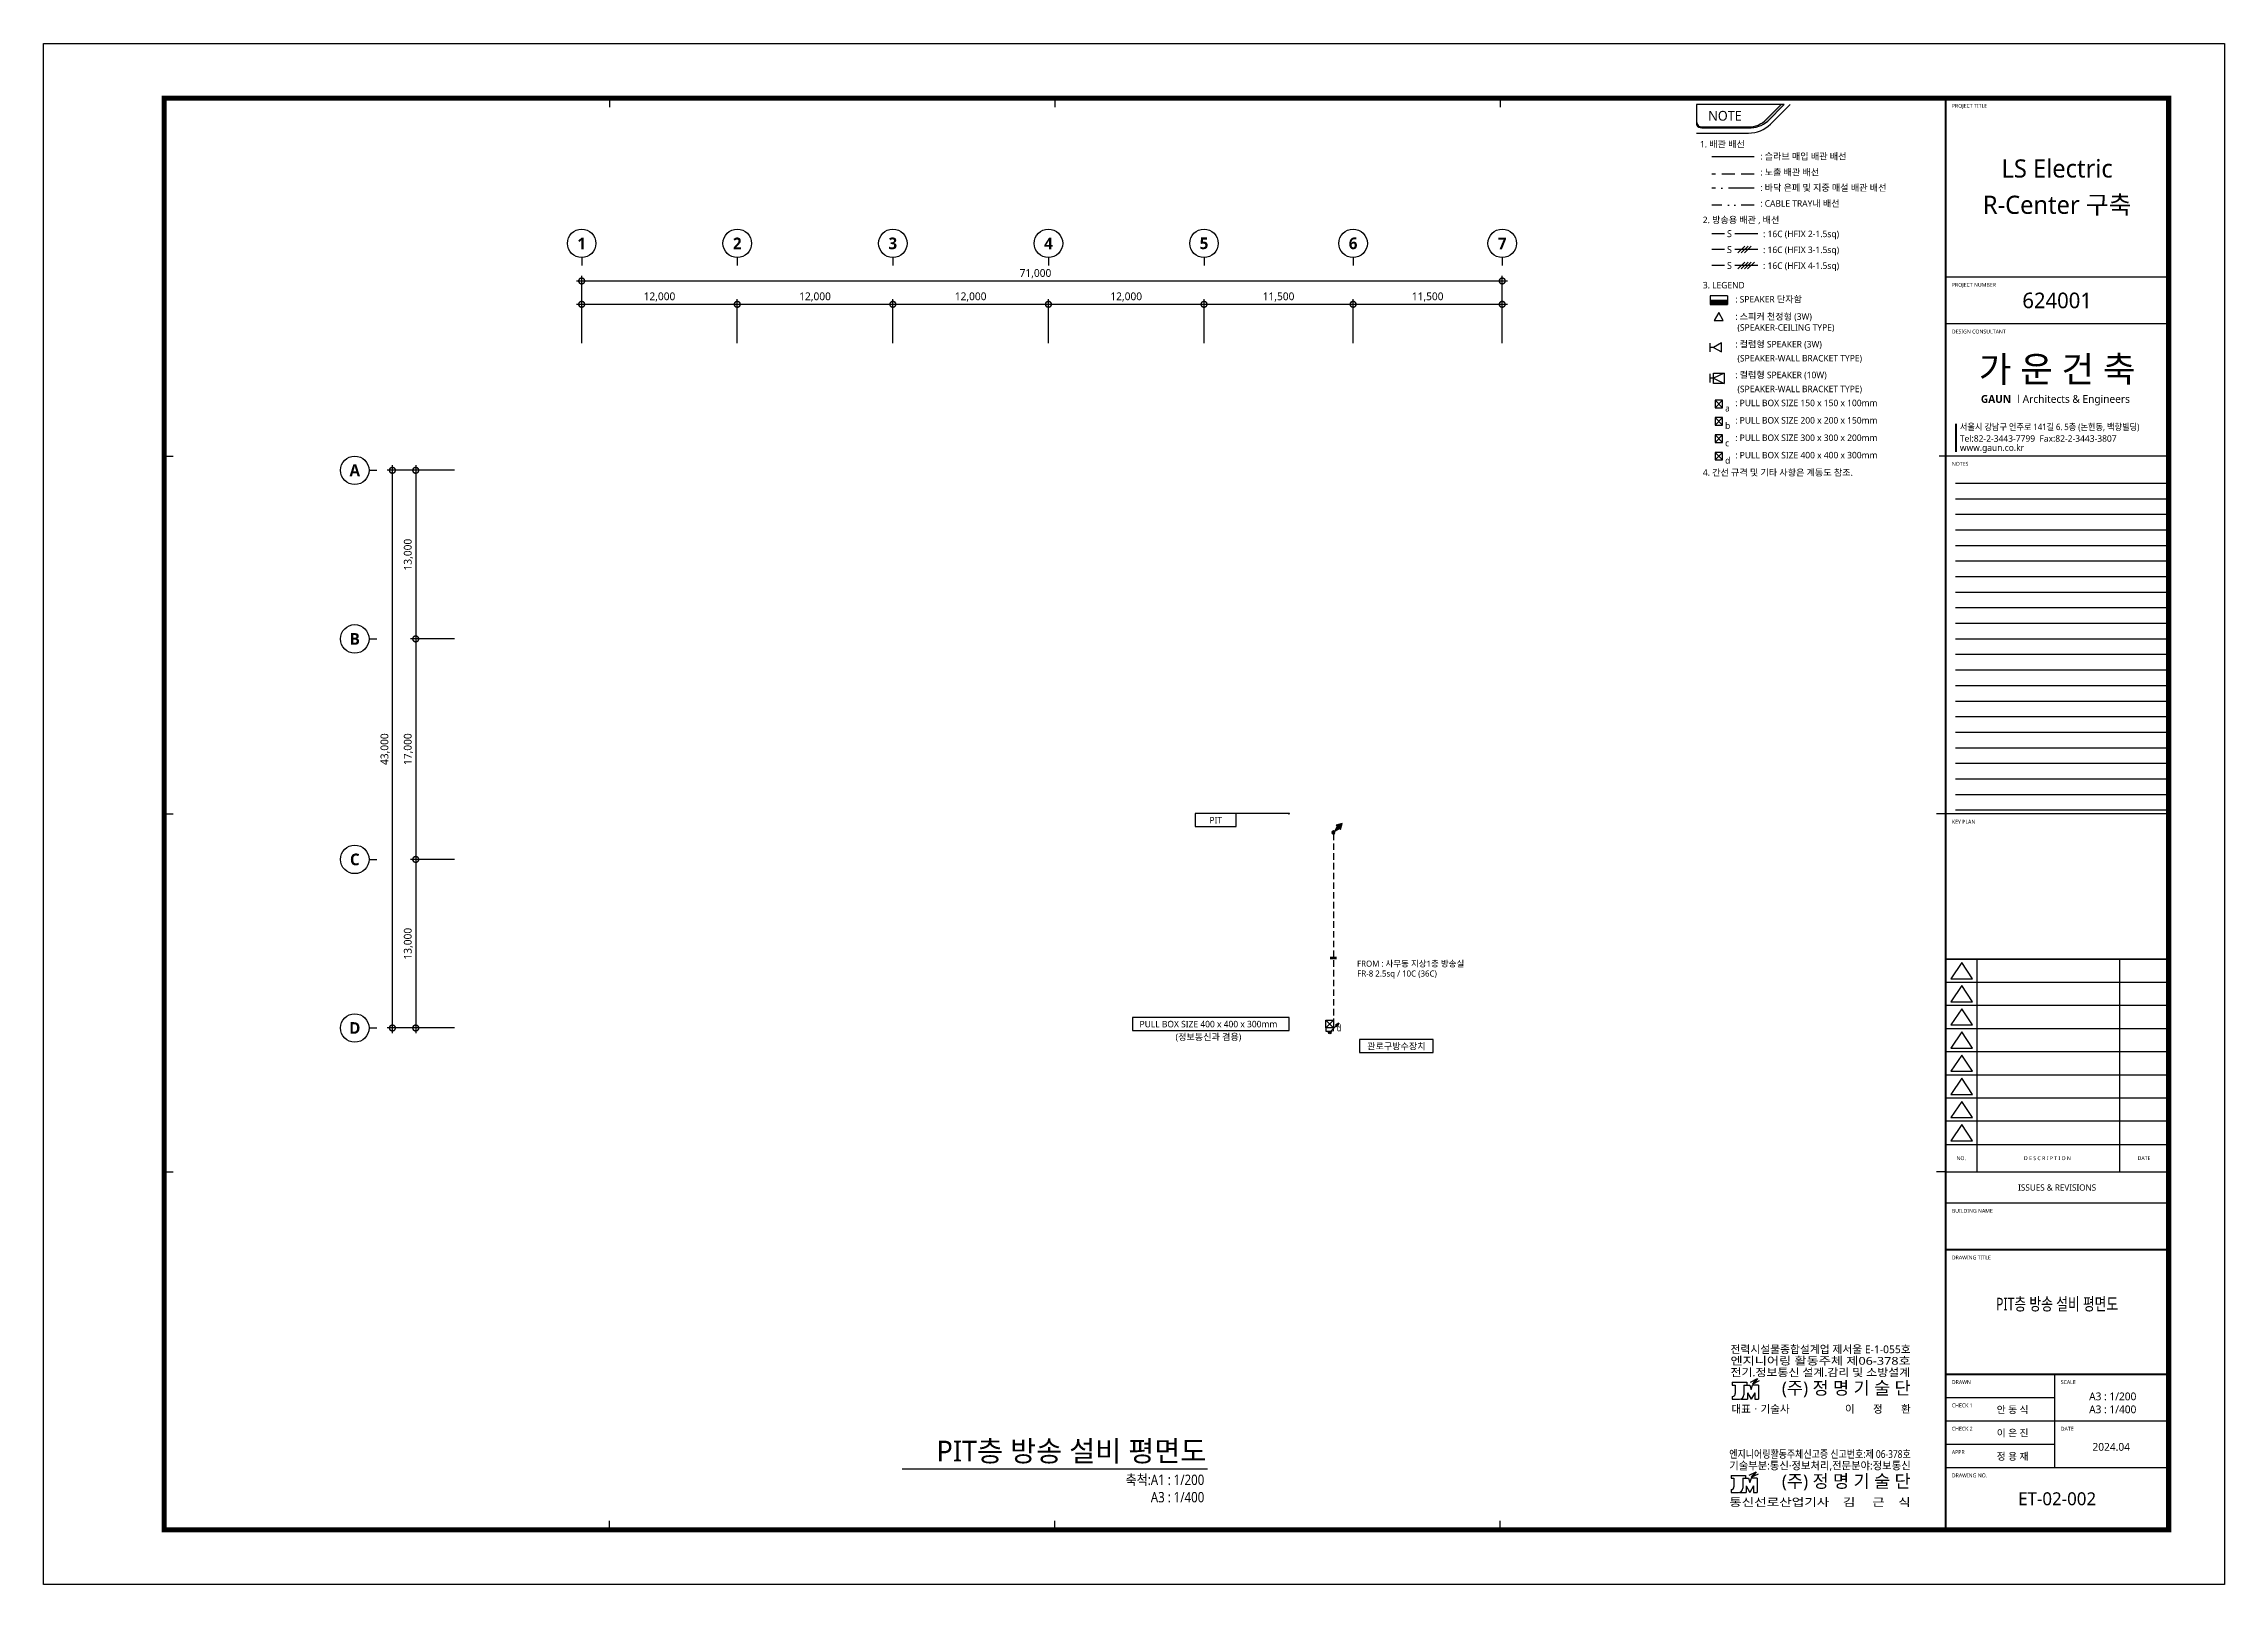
# Model space of a CAD drawing. Header units: millimetres. Extents: x -168200 to 336400, y 0 to 118800.
# Drawn here: x -168200 to 0, y 0 to 118800 of the extents above; entities that cross this region are included whole.
import ezdxf
from ezdxf.enums import TextEntityAlignment as Align

# ---------------------------------------------------------------- set-up
doc = ezdxf.new("R2010")
doc.units = ezdxf.units.MM
doc.header["$LTSCALE"] = 2000
doc.header["$PDMODE"] = 3
doc.header["$PDSIZE"] = -5
for name, pattern in [('DASHDOT3', [1.5, 1, -0.25, 0, -0.25]), ('DIVIDE', [1.25, 0.5, -0.25, 0, -0.25, 0, -0.25]), ('HIDDEN', [0.375, 0.25, -0.125])]:
    doc.linetypes.add(name, pattern=pattern)
doc.layers.get('Defpoints').update_dxf_attribs({"color": 167})
for name, color, linetype in [('3131$0$SYM', 3, 'Continuous'), ('arch', 8, 'Continuous'), ('elec-box', 6, 'Continuous'), ('LIGHT', 3, 'Continuous'), ('REV', 1, 'Continuous'), ('S', 4, 'Continuous'), ('S2', 4, 'HIDDEN'), ('S3', 4, 'DASHDOT3'), ('S4', 4, 'DIVIDE'), ('SHT', 5, 'Continuous'), ('SYM', 3, 'Continuous'), ('SYM-BUB', 3, 'Continuous'), ('T-TRAY', 6, 'Continuous'), ('TEXT', 3, 'Continuous'), ('TIT', 2, 'Continuous'), ('TRAY', 3, 'Continuous'), ('XR-SHEET(통신)$0$WD', 6, 'Continuous'), ('통신 CABL TRAY', 6, 'Continuous')]:
    doc.layers.add(name, color=color, linetype=linetype)
doc.layers.get('TRAY').off()
doc.styles.add('$0$스타일1', font='malgun.ttf')
doc.styles.add('GHS', font='malgun.ttf')
doc.styles.add('XR-SHEET$0$XR-SHEET$0$XR-SHEET$0$맑은고딕', font='malgun.ttf')
doc.styles.add('XR-SHEET$0$XR-SHEET$0$XREF-Form$0$맑은고딕', font='malgun.ttf')
doc.styles.add('XR-SHEET$0$XR-SHEET$0$XREF-Form$0$맑은고딕B', font='malgunbd.ttf')
doc.styles.add('스타일1', font='malgun.ttf')
doc.styles.add('스타일2', font='malgunbd.ttf')
doc.dimstyles.new('CJA', dxfattribs={"dimscale": 300, "dimtxt": 2.7, "dimasz": 1, "dimexe": 2, "dimexo": 3, "dimgap": 1, "dimtad": 1, "dimdec": 0, "dimzin": 1, "dimdsep": 46, "dimlunit": 6, "dimtxsty": '$0$스타일1', "dimblk": 'CJDOT', "dimcen": 0.09, "dimdle": 1, "dimclrd": 256, "dimclre": 256, "dimclrt": 3, "dimadec": 0, "dimazin": 0, "dimtfac": 1, "dimtdec": 0, "dimtix": 1, "dimtmove": 2, "dimatfit": 3, "dimldrblk": 'CJDOT', "dimfxl": 1, "dimtolj": 1, "dimtzin": 1, "dimarcsym": 0})
doc.dimstyles.new('DIM-QD 1', dxfattribs={"dimtxt": 3, "dimasz": 1.5, "dimexe": 1, "dimexo": 0, "dimgap": 1, "dimtad": 1, "dimdec": 3, "dimdsep": 46, "dimlunit": 6, "dimtxsty": '$0$스타일1', "dimblk1": 'ARCHTICK', "dimblk2": 'ARCHTICK', "dimsah": 1, "dimcen": 0, "dimclrd": 256, "dimclre": 256, "dimclrt": 3, "dimazin": 2, "dimtfac": 1, "dimtdec": 3, "dimtix": 1, "dimtmove": 2, "dimatfit": 3, "dimldrblk": 'ARCHTICK', "dimfxl": 1, "dimtolj": 1, "dimtzin": 0, "dimarcsym": 0})

# ---------------------------------------------------------------- blocks, each defined once
blk = doc.blocks.new('XR-FORM-ET', base_point=(461, 408))
at = {"layer": 'Defpoints', "linetype": 'Continuous', "ltscale": 2}
for points in [[(147457, 84911), (163900, 84911)], [(147457, 84911), (163900, 84911)], [(147457, 83711), (163900, 83711)], [(147457, 83711), (163900, 83711)], [(147457, 82511), (163900, 82511)], [(147457, 82511), (163900, 82511)], [(147457, 81311), (163900, 81311)], [(147457, 81311), (163900, 81311)], [(147457, 80111), (163900, 80111)], [(147457, 80111), (163900, 80111)], [(147457, 78911), (163900, 78911)], [(147457, 78911), (163900, 78911)], [(147457, 77711), (163900, 77711)], [(147457, 77711), (163900, 77711)], [(147457, 76511), (163900, 76511)], [(147457, 76511), (163900, 76511)], [(147457, 75311), (163900, 75311)], [(147457, 75311), (163900, 75311)], [(147457, 74111), (163900, 74111)], [(147457, 74111), (163900, 74111)], [(147457, 72911), (163900, 72911)], [(147457, 72911), (163900, 72911)], [(147457, 71711), (163900, 71711)], [(147457, 71711), (163900, 71711)], [(147457, 70511), (163900, 70511)], [(147457, 70511), (163900, 70511)], [(147457, 69311), (163900, 69311)], [(147457, 69311), (163900, 69311)], [(147457, 68111), (163900, 68111)], [(147457, 68111), (163900, 68111)], [(147457, 66911), (163900, 66911)], [(147457, 66911), (163900, 66911)], [(147457, 65711), (163900, 65711)], [(147457, 65711), (163900, 65711)], [(147457, 64511), (163900, 64511)], [(147457, 64511), (163900, 64511)], [(147457, 63311), (163900, 63311)], [(147457, 63311), (163900, 63311)], [(147457, 62111), (163900, 62111)], [(147457, 62111), (163900, 62111)], [(147457, 60911), (163900, 60911)], [(147457, 60911), (163900, 60911)], [(147457, 59711), (163900, 59711)]]:
    blk.add_lwpolyline(points, dxfattribs=at)
for p in [(155200, 21417, -2754), (155200, 6600, -2754)]:
    blk.add_point(p, dxfattribs=at)
at = {"layer": 'SHT', "color": 171}
for p, q in [((43650, 114600), (43650, 113900)), ((78000, 114600), (78000, 113900)), ((112350, 114600), (112350, 113900)), ((9300, 87000), (10000, 87000)), ((146700, 87000), (146000, 87000)), ((9300, 59400), (10000, 59400)), ((146700, 59400), (146000, 59400)), ((9300, 31800), (10000, 31800)), ((146700, 31800), (146000, 31800)), ((43650, 4200), (43650, 4900)), ((78000, 4200), (78000, 4900)), ((112350, 4200), (112350, 4900))]:
    blk.add_line(p, q, dxfattribs=at)
at = {"layer": 'SHT'}
for p, q in [((163900, 59400), (146700, 59400)), ((163900, 48198), (146700, 48198)), ((149100, 48198), (149100, 31800)), ((160100, 48198), (160100, 31800)), ((163900, 46413), (146700, 46413)), ((163900, 44628), (146700, 44628)), ((163900, 42844), (146700, 42844)), ((163900, 41059), (146700, 41059)), ((163900, 39274), (146700, 39274)), ((163900, 37489), (146700, 37489)), ((163900, 35705), (146700, 35705)), ((146700, 33920), (163900, 33920)), ((146700, 31800), (163900, 31800)), ((146700, 25800), (163900, 25800)), ((155100, 16200), (155100, 9000)), ((146700, 14400), (155100, 14400)), ((146700, 12600), (163900, 12600)), ((146700, 10800), (155100, 10800)), ((146700, 9000), (163900, 9000))]:
    blk.add_line(p, q, dxfattribs=at)
blk.add_lwpolyline([(0, 118800), (168200, 118800), (168200, 0), (0, 0)], close=True, dxfattribs=at)
at = {"layer": 'SHT', "const_width": 400}
blk.add_lwpolyline([(9300, 114600), (163900, 114600), (163900, 4200), (9300, 4200)], close=True, dxfattribs=at)
at = {"layer": 'SHT'}
for points, const_width in [([(146700, 114600), (146700, 4200)], 160), ([(146700, 100800), (163900, 100800)], 114), ([(146700, 97200), (163900, 97200)], 114), ([(146700, 87000), (163900, 87000)], 114), ([(146700, 48198), (163900, 48198)], 114), ([(146700, 29400), (163900, 29400)], 114), ([(146700, 25800), (163900, 25800)], 160), ([(146700, 25800), (163900, 25800)], 140), ([(146700, 16200), (163900, 16200)], 160)]:
    blk.add_lwpolyline(points, dxfattribs=dict(at, const_width=const_width))
at = {"layer": 'SHT', "color": 7, "const_width": 140}
blk.add_lwpolyline([(147500, 89500), (147500, 87300)], dxfattribs=at)
at = {"layer": 'SHT', "linetype": 'Continuous', "ltscale": 2}
blk.add_lwpolyline([(147457, 59711), (163900, 59711)], dxfattribs=at)
at = {"layer": 'SHT', "linetype": 'Continuous', "flags": 128}
for points in [[(147937, 47949), (147097, 46700), (148777, 46700)], [(147937, 46165), (147097, 44915), (148777, 44915)], [(147937, 44380), (147097, 43131), (148777, 43131)], [(147937, 42595), (147097, 41346), (148777, 41346)], [(147937, 40810), (147097, 39561), (148777, 39561)], [(147937, 39026), (147097, 37776), (148777, 37776)], [(147937, 37241), (147097, 35992), (148777, 35992)], [(147937, 35456), (147097, 34207), (148777, 34207)]]:
    blk.add_lwpolyline(points, close=True, dxfattribs=at)
at = {"layer": 'XR-SHEET(통신)$0$WD', "color": 4}
for p, q in [((130248, 15590), (130248, 15367)), ((130248, 15590), (131366, 15590)), ((130248, 15367), (130472, 15367)), ((130472, 15367), (130472, 14705)), ((131142, 15367), (131142, 14605)), ((131142, 15367), (131589, 15367)), ((131366, 15590), (131366, 15367)), ((131589, 15367), (131701, 15032)), ((131641, 15594), (132187, 15864)), ((131701, 15032), (131812, 15367)), ((132077, 15810), (131805, 15443)), ((131805, 15443), (132351, 15713)), ((131805, 15443), (131956, 15552)), ((132259, 15367), (131812, 15367)), ((131833, 15480), (131983, 15589)), ((131861, 15518), (132011, 15626)), ((131879, 15479), (131928, 15515)), ((131888, 15555), (132038, 15664)), ((132187, 15864), (131915, 15497)), ((131916, 15592), (132066, 15701)), ((131943, 15629), (132093, 15738)), ((131971, 15667), (132121, 15775)), ((131999, 15704), (132149, 15813)), ((132026, 15741), (132176, 15850)), ((132054, 15778), (132141, 15842)), ((132259, 15367), (132259, 14270)), ((130248, 14493), (130248, 14270)), ((130248, 14493), (130260, 14493)), ((130248, 14270), (130807, 14270)), ((130903, 14284), (130903, 14270)), ((130903, 14270), (131421, 14270)), ((131421, 14780), (131701, 14270)), ((131421, 14780), (131421, 14270)), ((131980, 14780), (131701, 14270)), ((131980, 14780), (131980, 14270)), ((131980, 14270), (132259, 14270)), ((131545, 8409), (132092, 8679)), ((131982, 8625), (131710, 8257)), ((131710, 8257), (132256, 8527)), ((131765, 8332), (131915, 8441)), ((131793, 8369), (131943, 8478)), ((132092, 8679), (131819, 8311)), ((131820, 8407), (131971, 8515)), ((131848, 8444), (131998, 8553)), ((131876, 8481), (132026, 8590)), ((131903, 8518), (132053, 8627)), ((131931, 8556), (132081, 8664)), ((131958, 8593), (132046, 8656)), ((130153, 8405), (130153, 8181)), ((130153, 8405), (131270, 8405)), ((130153, 8181), (130377, 8181)), ((130153, 7308), (130153, 7084)), ((130153, 7308), (130164, 7308)), ((130153, 7084), (130712, 7084)), ((130377, 8181), (130377, 7520)), ((130808, 7098), (130808, 7084)), ((130808, 7084), (131326, 7084)), ((131047, 8181), (131047, 7419)), ((131047, 8181), (131494, 8181)), ((131270, 8405), (131270, 8181)), ((131326, 7595), (131605, 7084)), ((131326, 7595), (131326, 7084)), ((131494, 8181), (131605, 7846)), ((131605, 7846), (131717, 8181)), ((131885, 7595), (131605, 7084)), ((131710, 8257), (131860, 8366)), ((132164, 8181), (131717, 8181)), ((131738, 8295), (131888, 8404)), ((131784, 8294), (131833, 8329)), ((131885, 7595), (131885, 7084)), ((131885, 7084), (132164, 7084)), ((132164, 8181), (132164, 7084))]:
    blk.add_line(p, q, dxfattribs=at)
for centre, radius in [((130260, 14705), 212), ((130807, 14605), 335), ((130164, 7520), 212), ((130712, 7419), 335)]:
    blk.add_arc(centre, radius, 270, 0, dxfattribs=at)
at = {"layer": 'SHT', "color": 9, "style": 'XR-SHEET$0$XR-SHEET$0$XREF-Form$0$맑은고딕'}
for s, p in [('PROJECT TITLE', (147180, 114000)), ('PROJECT NUMBER', (147180, 100200)), ('DESIGN CONSULTANT', (147180, 96600)), ('NOTES', (147180, 86400)), ('KEY PLAN', (147180, 58800)), ('BUILDING NAME', (147180, 28800)), ('DRAWING TITLE', (147180, 25200)), ('DRAWN', (147180, 15600)), ('SCALE', (155580, 15600)), ('CHECK 1', (147180, 13800)), ('CHECK 2', (147180, 12000)), ('DATE', (155580, 12000)), ('APPR', (147180, 10200)), ('DRAWING NO.', (147180, 8400))]:
    blk.add_text(s, height=300, dxfattribs=at).set_placement(p, align=Align.MIDDLE_LEFT)
at = {"layer": 'SHT', "color": 3}
for s, height, style, p in [('LS Electric', 1400, 'XR-SHEET$0$XR-SHEET$0$XR-SHEET$0$맑은고딕', (155300, 109174)), ('R-Center 구축', 1400, 'XR-SHEET$0$XR-SHEET$0$XR-SHEET$0$맑은고딕', (155300, 106374)), ('GAUN ', 600, 'XR-SHEET$0$XR-SHEET$0$XREF-Form$0$맑은고딕B', (150686, 91400)), ('안 동 식', 540, 'XR-SHEET$0$XR-SHEET$0$XREF-Form$0$맑은고딕', (151865, 13467)), ('이 은 진', 540, 'XR-SHEET$0$XR-SHEET$0$XREF-Form$0$맑은고딕', (151865, 11667)), ('정 용 재', 540, 'XR-SHEET$0$XR-SHEET$0$XREF-Form$0$맑은고딕', (151865, 9867)), ('2024.04', 600, 'XR-SHEET$0$XR-SHEET$0$XREF-Form$0$맑은고딕', (159471, 10601))]:
    blk.add_text(s, height=height, dxfattribs=dict(at, style=style)).set_placement(p, align=Align.MIDDLE_CENTER)
at = {"layer": 'SHT', "style": 'XR-SHEET$0$XR-SHEET$0$XR-SHEET$0$맑은고딕'}
blk.add_text('624001', height=1200, dxfattribs=at).set_placement((155300, 99000), align=Align.MIDDLE_CENTER)
at = {"layer": 'SHT', "color": 2, "style": 'XR-SHEET$0$XR-SHEET$0$XREF-Form$0$맑은고딕B'}
blk.add_text('가 운 건 축', height=2000, dxfattribs=at).set_placement((155300, 93700), align=Align.MIDDLE_CENTER)
at = {"layer": 'SHT', "color": 7, "style": 'XR-SHEET$0$XR-SHEET$0$XREF-Form$0$맑은고딕'}
blk.add_text('l Architects & Engineers', height=600, dxfattribs=at).set_placement((156577, 91400), align=Align.MIDDLE_CENTER)
at = {"layer": 'SHT', "color": 7, "style": 'XR-SHEET$0$XR-SHEET$0$XREF-Form$0$맑은고딕', "width": 0.9}
blk.add_text('서울시 강남구 언주로 141길 6. 5층 (논현동, 백향빌딩)', height=500, dxfattribs=at).set_placement((147800, 89250), align=Align.MIDDLE_LEFT)
at = {"layer": 'SHT', "color": 7, "style": 'XR-SHEET$0$XR-SHEET$0$XREF-Form$0$맑은고딕'}
for s, p in [('Tel:82-2-3443-7799  Fax:82-2-3443-3807', (147800, 88350)), ('www.gaun.co.kr', (147800, 87650))]:
    blk.add_text(s, height=500, dxfattribs=at).set_placement(p, align=Align.MIDDLE_LEFT)
at = {"layer": 'SHT', "color": 9, "style": 'XR-SHEET$0$XR-SHEET$0$XREF-Form$0$맑은고딕'}
for s, height, p in [('NO.', 300, (147900, 32860)), ('D E S C R I P T I O N ', 300, (154600, 32860)), ('DATE', 300, (162000, 32860)), ('ISSUES & REVISIONS', 480, (155300, 30600))]:
    blk.add_text(s, height=height, dxfattribs=at).set_placement(p, align=Align.MIDDLE_CENTER)
at = {"layer": 'XR-SHEET(통신)$0$WD', "color": 4, "style": 'GHS'}
for s, width, p, p2 in [('전력시설물종합설계업 제서울 E-1-055호', 0.91927, (130104, 17826), (144006, 17826)), ('엔지니어링 활동주체 제06-378호', 1.128043, (130104, 16936), (144006, 16936)), ('전기.정보통신 설계.감리 및 소방설계', 1.013777, (130104, 16045), (143963, 16045)), ('엔지니어링활동주체신고증 신고번호:제 06-378호', 0.764554, (130009, 9750), (144006, 9750)), ('기술부분:통신·정보처리,전문분야:정보통신', 0.894617, (130009, 8859), (144006, 8859)), ('통신선로산업기사    김     근    식', 1.084493, (130009, 6039), (144006, 6039))]:
    blk.add_text(s, height=595.76, dxfattribs=dict(at, width=width)).set_placement(p, p2, align=Align.FIT)
for s, height, p in [('(주) 정 명 기 술 단', 992.94, (144006, 14644)), ('이       정       환', 595.76, (144006, 13225)), ('(주) 정 명 기 술 단', 992.94, (144006, 7459))]:
    blk.add_text(s, height=height, dxfattribs=at).set_placement(p, align=Align.RIGHT)
blk.add_text('대표ㆍ기술사 ', height=595.8, dxfattribs=at).set_placement((130182, 13225))
blk = doc.blocks.new('_DotSmall')
at = {"color": 0, "linetype": 'ByBlock', "const_width": 0.5}
blk.add_lwpolyline([(-0.0625, 0, 1), (0.0625, 0, 1)], format="xyb", close=True, dxfattribs=at)
blk = doc.blocks.new('*D27')
at = {"layer": 'arch', "color": 7, "lineweight": -2, "transparency": 16777216}
for p, q in [((-136500, 85900), (-141700, 85900)), ((-141300, 42500), (-141300, 86300)), ((-136500, 42900), (-141700, 42900))]:
    blk.add_line(p, q, dxfattribs=at)
at = {"layer": 'Defpoints', "color": 0, "transparency": 16777216}
for p in [(-141300, 85900), (-135900, 85900), (-135900, 42900)]:
    blk.add_point(p, dxfattribs=at)
at = {"layer": 'arch', "color": 7, "lineweight": -2, "transparency": 16777216, "xscale": 900, "yscale": 900, "zscale": 900}
for p, rotation in [((-141300, 85900), 90), ((-141300, 42900), 270)]:
    blk.add_blockref('_DotSmall', p, dxfattribs=dict(at, rotation=rotation))
at = {"layer": 'arch', "color": 3, "transparency": 16777216, "insert": (-141860, 64400), "char_height": 600, "attachment_point": 5, "rotation": 90, "style": '$0$스타일1'}
blk.add_mtext('\\A1;43,000', dxfattribs=at)
blk = doc.blocks.new('CJDOT')
blk.add_line((-2, 0), (2, 0))
at = {"const_width": 0.5}
blk.add_lwpolyline([(-0.25, 0, 1), (0.25, 0, 1)], format="xyb", close=True, dxfattribs=at)
blk = doc.blocks.new('*D28')
at = {"layer": 'arch', "color": 7, "lineweight": -2, "transparency": 16777216}
for p, q in [((-136500, 85900), (-139900, 85900)), ((-139500, 86300), (-139500, 72500)), ((-136500, 72900), (-139900, 72900))]:
    blk.add_line(p, q, dxfattribs=at)
at = {"layer": 'Defpoints', "color": 0, "transparency": 16777216}
for p in [(-135900, 85900), (-139500, 72900), (-135900, 72900)]:
    blk.add_point(p, dxfattribs=at)
at = {"layer": 'arch', "color": 7, "lineweight": -2, "transparency": 16777216, "xscale": 900, "yscale": 900, "zscale": 900}
for p, rotation in [((-139500, 85900), 90), ((-139500, 72900), 270)]:
    blk.add_blockref('_DotSmall', p, dxfattribs=dict(at, rotation=rotation))
at = {"layer": 'arch', "color": 3, "transparency": 16777216, "insert": (-140062, 79400), "char_height": 600, "attachment_point": 5, "rotation": 90, "style": '$0$스타일1'}
blk.add_mtext('\\A1;13,000', dxfattribs=at)
blk = doc.blocks.new('*D29')
at = {"layer": 'arch', "color": 7, "lineweight": -2, "transparency": 16777216}
for p, q in [((-136500, 72900), (-139900, 72900)), ((-139500, 73300), (-139500, 55500)), ((-136500, 55900), (-139900, 55900))]:
    blk.add_line(p, q, dxfattribs=at)
at = {"layer": 'Defpoints', "color": 0, "transparency": 16777216}
for p in [(-135900, 72900), (-139500, 55900), (-135900, 55900)]:
    blk.add_point(p, dxfattribs=at)
at = {"layer": 'arch', "color": 7, "lineweight": -2, "transparency": 16777216, "xscale": 900, "yscale": 900, "zscale": 900}
for p, rotation in [((-139500, 72900), 90), ((-139500, 55900), 270)]:
    blk.add_blockref('_DotSmall', p, dxfattribs=dict(at, rotation=rotation))
at = {"layer": 'arch', "color": 3, "transparency": 16777216, "insert": (-140062, 64400), "char_height": 600, "attachment_point": 5, "rotation": 90, "style": '$0$스타일1'}
blk.add_mtext('\\A1;17,000', dxfattribs=at)
blk = doc.blocks.new('*D30')
at = {"layer": 'arch', "color": 7, "lineweight": -2, "transparency": 16777216}
for p, q in [((-136500, 55900), (-139900, 55900)), ((-139500, 56300), (-139500, 42500)), ((-136500, 42900), (-139900, 42900))]:
    blk.add_line(p, q, dxfattribs=at)
at = {"layer": 'Defpoints', "color": 0, "transparency": 16777216}
for p in [(-135900, 55900), (-139500, 42900), (-135900, 42900)]:
    blk.add_point(p, dxfattribs=at)
at = {"layer": 'arch', "color": 7, "lineweight": -2, "transparency": 16777216, "xscale": 900, "yscale": 900, "zscale": 900}
for p, rotation in [((-139500, 55900), 90), ((-139500, 42900), 270)]:
    blk.add_blockref('_DotSmall', p, dxfattribs=dict(at, rotation=rotation))
at = {"layer": 'arch', "color": 3, "transparency": 16777216, "insert": (-140062, 49400), "char_height": 600, "attachment_point": 5, "rotation": 90, "style": '$0$스타일1'}
blk.add_mtext('\\A1;13,000', dxfattribs=at)
blk = doc.blocks.new('*D31')
at = {"layer": 'arch', "color": 7, "lineweight": -2, "transparency": 16777216}
for p, q in [((-127100, 100500), (-55300, 100500)), ((-126700, 95700), (-126700, 100900)), ((-55700, 95700), (-55700, 100900))]:
    blk.add_line(p, q, dxfattribs=at)
at = {"layer": 'Defpoints', "color": 0, "transparency": 16777216}
for p in [(-55700, 100500), (-126700, 95100), (-55700, 95100)]:
    blk.add_point(p, dxfattribs=at)
at = {"layer": 'arch', "color": 7, "lineweight": -2, "transparency": 16777216, "xscale": 900, "yscale": 900, "zscale": 900, "rotation": 180}
blk.add_blockref('_DotSmall', (-126700, 100500), dxfattribs=at)
at = {"layer": 'arch', "color": 7, "lineweight": -2, "transparency": 16777216, "xscale": 900, "yscale": 900, "zscale": 900}
blk.add_blockref('_DotSmall', (-55700, 100500), dxfattribs=at)
at = {"layer": 'arch', "color": 3, "transparency": 16777216, "insert": (-91700, 101062), "char_height": 600, "attachment_point": 5, "style": '스타일1'}
blk.add_mtext('\\A1;71,000', dxfattribs=at)
blk = doc.blocks.new('*D32')
at = {"layer": 'arch', "color": 7, "lineweight": -2, "transparency": 16777216}
for p, q in [((-67600, 98700), (-55300, 98700)), ((-67200, 95700), (-67200, 99100)), ((-55700, 95700), (-55700, 99100))]:
    blk.add_line(p, q, dxfattribs=at)
at = {"layer": 'Defpoints', "color": 0, "transparency": 16777216}
for p in [(-55700, 98700), (-67200, 95100), (-55700, 95100)]:
    blk.add_point(p, dxfattribs=at)
at = {"layer": 'arch', "color": 7, "lineweight": -2, "transparency": 16777216, "xscale": 900, "yscale": 900, "zscale": 900, "rotation": 180}
blk.add_blockref('_DotSmall', (-67200, 98700), dxfattribs=at)
at = {"layer": 'arch', "color": 7, "lineweight": -2, "transparency": 16777216, "xscale": 900, "yscale": 900, "zscale": 900}
blk.add_blockref('_DotSmall', (-55700, 98700), dxfattribs=at)
at = {"layer": 'arch', "color": 3, "transparency": 16777216, "insert": (-61450, 99262), "char_height": 600, "attachment_point": 5, "style": '스타일1'}
blk.add_mtext('\\A1;11,500', dxfattribs=at)
blk = doc.blocks.new('*D33')
at = {"layer": 'arch', "color": 7, "lineweight": -2, "transparency": 16777216}
for p, q in [((-79100, 98700), (-66800, 98700)), ((-78700, 95700), (-78700, 99100)), ((-67200, 95700), (-67200, 99100))]:
    blk.add_line(p, q, dxfattribs=at)
at = {"layer": 'Defpoints', "color": 0, "transparency": 16777216}
for p in [(-67200, 98700), (-78700, 95100), (-67200, 95100)]:
    blk.add_point(p, dxfattribs=at)
at = {"layer": 'arch', "color": 7, "lineweight": -2, "transparency": 16777216, "xscale": 900, "yscale": 900, "zscale": 900, "rotation": 180}
blk.add_blockref('_DotSmall', (-78700, 98700), dxfattribs=at)
at = {"layer": 'arch', "color": 7, "lineweight": -2, "transparency": 16777216, "xscale": 900, "yscale": 900, "zscale": 900}
blk.add_blockref('_DotSmall', (-67200, 98700), dxfattribs=at)
at = {"layer": 'arch', "color": 3, "transparency": 16777216, "insert": (-72950, 99262), "char_height": 600, "attachment_point": 5, "style": '스타일1'}
blk.add_mtext('\\A1;11,500', dxfattribs=at)
blk = doc.blocks.new('*D34')
at = {"layer": 'arch', "color": 7, "lineweight": -2, "transparency": 16777216}
for p, q in [((-91100, 98700), (-78300, 98700)), ((-90700, 95700), (-90700, 99100)), ((-78700, 95700), (-78700, 99100))]:
    blk.add_line(p, q, dxfattribs=at)
at = {"layer": 'Defpoints', "color": 0, "transparency": 16777216}
for p in [(-78700, 98700), (-90700, 95100), (-78700, 95100)]:
    blk.add_point(p, dxfattribs=at)
at = {"layer": 'arch', "color": 7, "lineweight": -2, "transparency": 16777216, "xscale": 900, "yscale": 900, "zscale": 900, "rotation": 180}
blk.add_blockref('_DotSmall', (-90700, 98700), dxfattribs=at)
at = {"layer": 'arch', "color": 7, "lineweight": -2, "transparency": 16777216, "xscale": 900, "yscale": 900, "zscale": 900}
blk.add_blockref('_DotSmall', (-78700, 98700), dxfattribs=at)
at = {"layer": 'arch', "color": 3, "transparency": 16777216, "insert": (-84700, 99262), "char_height": 600, "attachment_point": 5, "style": '스타일1'}
blk.add_mtext('\\A1;12,000', dxfattribs=at)
blk = doc.blocks.new('*D35')
at = {"layer": 'arch', "color": 7, "lineweight": -2, "transparency": 16777216}
for p, q in [((-103100, 98700), (-90300, 98700)), ((-102700, 95700), (-102700, 99100)), ((-90700, 95700), (-90700, 99100))]:
    blk.add_line(p, q, dxfattribs=at)
at = {"layer": 'Defpoints', "color": 0, "transparency": 16777216}
for p in [(-90700, 98700), (-102700, 95100), (-90700, 95100)]:
    blk.add_point(p, dxfattribs=at)
at = {"layer": 'arch', "color": 7, "lineweight": -2, "transparency": 16777216, "xscale": 900, "yscale": 900, "zscale": 900, "rotation": 180}
blk.add_blockref('_DotSmall', (-102700, 98700), dxfattribs=at)
at = {"layer": 'arch', "color": 7, "lineweight": -2, "transparency": 16777216, "xscale": 900, "yscale": 900, "zscale": 900}
blk.add_blockref('_DotSmall', (-90700, 98700), dxfattribs=at)
at = {"layer": 'arch', "color": 3, "transparency": 16777216, "insert": (-96700, 99262), "char_height": 600, "attachment_point": 5, "style": '스타일1'}
blk.add_mtext('\\A1;12,000', dxfattribs=at)
blk = doc.blocks.new('*D36')
at = {"layer": 'arch', "color": 7, "lineweight": -2, "transparency": 16777216}
for p, q in [((-115100, 98700), (-102300, 98700)), ((-114700, 95700), (-114700, 99100)), ((-102700, 95700), (-102700, 99100))]:
    blk.add_line(p, q, dxfattribs=at)
at = {"layer": 'Defpoints', "color": 0, "transparency": 16777216}
for p in [(-102700, 98700), (-114700, 95100), (-102700, 95100)]:
    blk.add_point(p, dxfattribs=at)
at = {"layer": 'arch', "color": 7, "lineweight": -2, "transparency": 16777216, "xscale": 900, "yscale": 900, "zscale": 900, "rotation": 180}
blk.add_blockref('_DotSmall', (-114700, 98700), dxfattribs=at)
at = {"layer": 'arch', "color": 7, "lineweight": -2, "transparency": 16777216, "xscale": 900, "yscale": 900, "zscale": 900}
blk.add_blockref('_DotSmall', (-102700, 98700), dxfattribs=at)
at = {"layer": 'arch', "color": 3, "transparency": 16777216, "insert": (-108700, 99262), "char_height": 600, "attachment_point": 5, "style": '스타일1'}
blk.add_mtext('\\A1;12,000', dxfattribs=at)
blk = doc.blocks.new('*D37')
at = {"layer": 'arch', "color": 7, "lineweight": -2, "transparency": 16777216}
for p, q in [((-127100, 98700), (-114300, 98700)), ((-126700, 95700), (-126700, 99100)), ((-114700, 95700), (-114700, 99100))]:
    blk.add_line(p, q, dxfattribs=at)
at = {"layer": 'Defpoints', "color": 0, "transparency": 16777216}
for p in [(-114700, 98700), (-126700, 95100), (-114700, 95100)]:
    blk.add_point(p, dxfattribs=at)
at = {"layer": 'arch', "color": 7, "lineweight": -2, "transparency": 16777216, "xscale": 900, "yscale": 900, "zscale": 900, "rotation": 180}
blk.add_blockref('_DotSmall', (-126700, 98700), dxfattribs=at)
at = {"layer": 'arch', "color": 7, "lineweight": -2, "transparency": 16777216, "xscale": 900, "yscale": 900, "zscale": 900}
blk.add_blockref('_DotSmall', (-114700, 98700), dxfattribs=at)
at = {"layer": 'arch', "color": 3, "transparency": 16777216, "insert": (-120700, 99262), "char_height": 600, "attachment_point": 5, "style": '스타일1'}
blk.add_mtext('\\A1;12,000', dxfattribs=at)
blk = doc.blocks.new('NEW_BUB')
at = {"layer": 'SYM-BUB', "color": 6}
blk.add_line((0, 3), (0, 0), dxfattribs=at)
blk.add_circle((0, 8.5), 5.5, dxfattribs=at)
at = {"layer": 'SYM-BUB', "color": 3, "style": '스타일2'}
blk.add_attdef('X', text='', height=4.5, dxfattribs=at).set_placement((0, 8.5), align=Align.MIDDLE)
blk = doc.blocks.new('A$C222E16D0')
at = {"layer": 'T-TRAY'}
for color, points in [(256, [(1, 0, 1), (-1, 0, 1)]), (254, [(0.7, 0.7), (2.5, 4.1), (1.9, 4.7), (5.7, 5.7), (4.7, 1.9), (4.1, 2.5)])]:
    blk.add_hatch(color=color, dxfattribs=at).paths.add_polyline_path(points)
at = {"layer": 'T-TRAY', "color": 3}
for p in [(2.5, 4.1), (4.1, 2.5)]:
    blk.add_line(p, (0.7, 0.7), dxfattribs=at)
blk.add_lwpolyline([(2.5, 4.1), (1.9, 4.7), (5.7, 5.7), (4.7, 1.9), (4.1, 2.5)], dxfattribs=at)
blk.add_circle((0, 0), 1, dxfattribs=at)
blk = doc.blocks.new('zw$1C90')
at = {"layer": 'SYM'}
for p, q in [((0, 0), (350, -350)), ((350, 0), (0, -350))]:
    blk.add_line(p, q, dxfattribs=at)
blk.add_lwpolyline([(0, 0), (0, -350), (350, -350), (350, 0)], close=True, dxfattribs=at)
blk = doc.blocks.new('TT22')
blk.add_wipeout([(0, -150), (57, -139), (106, -106), (139, -57), (150, 0), (139, 57), (106, 106), (57, 139), (0, 150), (-57, 139), (-106, 106), (-139, 57), (-150, 0), (-139, -57), (-106, -106), (-57, -139)]).dxf.layer = 'SYM'
at = {"layer": 'SYM'}
blk.add_lwpolyline([(130, -75), (-130, -75), (0, 150), (130, -75)], close=True, dxfattribs=at)
blk = doc.blocks.new('B21')
at = {"layer": 'SYM'}
for p, q in [((1.5, 0), (2.46, 0)), ((2.46, 1.26), (2.46, -1.28))]:
    blk.add_line(p, q, dxfattribs=at)
blk.add_wipeout([(0, -1.5), (0.57, -1.39), (1.06, -1.06), (1.39, -0.57), (1.5, 0), (1.39, 0.57), (1.06, 1.06), (0.57, 1.39), (0, 1.5), (-0.57, 1.39), (-1.06, 1.06), (-1.39, 0.57), (-1.5, 0), (-1.39, -0.57), (-1.06, -1.06), (-0.57, -1.39)]).dxf.layer = 'SYM'
blk.add_lwpolyline([(1.5, 0), (-0.75, 1.3), (-0.75, -1.3)], close=True, dxfattribs=at)
blk = doc.blocks.new('h2')
at = {"layer": 'SYM'}
for p, q in [((-2, 2), (2, -2)), ((2, 2), (-2, -2))]:
    blk.add_line(p, q, dxfattribs=at)
blk.add_lwpolyline([(-2, 2), (-2, -2), (2, -2), (2, 2)], close=True, dxfattribs=at)
blk = doc.blocks.new('NOTE')
blk.add_wipeout([(0, 0), (0, -17552), (11222, -17552), (11222, 0)]).dxf.layer = 'SYM'
at = {"layer": 'SYM'}
for color, points in [(256, [(0, -940, 0.2630528), (239, -1075), (2403, -1075, 0.1903517), (3289, -767), (4056, 0), (3916, 0), (3219, -697, -0.1953667), (2403, -1035), (239, -1035, -0.4142136), (0, -796)]), (6, [(1426, -9242), (1426, -9042), (626, -9042), (626, -9242)])]:
    blk.add_hatch(color=color, dxfattribs=at).paths.add_polyline_path(points)
at = {"layer": 'S', "linetype": 'Continuous'}
for p, q in [((2667, -2422), (708, -2422)), ((1284, -5972), (708, -5972)), ((2836, -5972), (1764, -5972)), ((1284, -6708), (708, -6708)), ((2836, -6708), (1764, -6708)), ((1284, -7441), (708, -7441)), ((2836, -7441), (1764, -7441))]:
    blk.add_line(p, q, dxfattribs=at)
at = {"layer": 'S2', "ltscale": 1.2}
blk.add_line((2667, -3224), (708, -3224), dxfattribs=at)
at = {"layer": 'S3', "ltscale": 0.6}
blk.add_line((2667, -3865), (708, -3865), dxfattribs=at)
at = {"layer": 'S4', "ltscale": 0.6}
blk.add_line((2667, -4646), (708, -4646), dxfattribs=at)
at = {"layer": 'SYM'}
for p, q in [((3422, -901), (4323, 0)), ((0, -1323), (2404, -1323)), ((2228, -6549), (1911, -6866)), ((2377, -6549), (2061, -6866)), ((2527, -6549), (2210, -6866)), ((2228, -7283), (1911, -7600)), ((2377, -7283), (2061, -7600)), ((2527, -7283), (2210, -7600)), ((2676, -7283), (2359, -7600)), ((626, -8842), (626, -9242)), ((1426, -8842), (626, -8842)), ((626, -9042), (1426, -9042)), ((1426, -8842), (1426, -9242)), ((626, -9242), (1426, -9242)), ((633, -12861), (633, -12454)), ((633, -12861), (633, -12454)), ((633, -12861), (633, -12454)), ((786, -12658), (633, -12658)), ((786, -12658), (633, -12658)), ((786, -12658), (633, -12658)), ((1266, -12418), (786, -12658)), ((786, -12898), (786, -12418)), ((786, -12418), (1266, -12418)), ((786, -12658), (1266, -12898)), ((1266, -12898), (786, -12898)), ((1266, -12418), (1266, -12898))]:
    blk.add_line(p, q, dxfattribs=at)
for points in [[(0, -796, 0.4142136), (239, -1035), (2403, -1035, 0.1953667), (3219, -697), (3916, 0)], [(0, -796, 0.4142136), (239, -1035), (2403, -1035, 0.1953667), (3219, -697), (3916, 0)], [(0, -796), (0, -940, 0.2630528), (239, -1075), (2403, -1075, 0.1903517), (3289, -767)]]:
    blk.add_lwpolyline(points, format="xyb", dxfattribs=at)
for points in [[(3916, 0), (0, 0), (0, -796)], [(3289, -767), (4056, 0), (3916, 0)]]:
    blk.add_lwpolyline(points, dxfattribs=at)
blk.add_arc((2395, 139), 1461, 270.35052, 314.64948, dxfattribs=at)
at = {"xscale": 160, "yscale": 160, "zscale": 160, "rotation": 180}
blk.add_blockref('B21', (1026, -11236), dxfattribs=at)
at = {"layer": 'SYM', "xscale": 87.50000372904395, "yscale": 87.50000372904395, "zscale": 87.50000372904395}
for p in [(1026, -13850), (1026, -14655), (1026, -15460), (1026, -16265)]:
    blk.add_blockref('h2', p, dxfattribs=at)
at = {"layer": 'SYM', "style": 'GHS'}
blk.add_text('NOTE', height=450, dxfattribs=at).set_placement((1312, -518), align=Align.MIDDLE_CENTER)
for s, height, p in [('1. 배관 배선', 300, (152, -1833)), (': 슬라브 매입 배관 배선', 300, (2943, -2394)), (': 노출 배관 배선', 300, (2943, -3130)), (': 바닥 은폐 및 지중 매설 배관 배선', 300, (2943, -3845)), (': CABLE TRAY내 배선', 300, (2943, -4574)), ('2. 방송용 배관 , 배선', 300, (283, -5335)), ('S', 320, (1403, -5972)), (': 16C (HFIX 2-1.5sq)', 300, (3074, -5983)), ('S', 320, (1403, -6708)), (': 16C (HFIX 3-1.5sq)', 300, (3074, -6719)), ('S', 320, (1403, -7441)), (': 16C (HFIX 4-1.5sq)', 300, (3074, -7452)), ('3. LEGEND', 300, (287, -8354)), (': SPEAKER 단자함', 300, (1785, -9006)), (': 스피커 천정형 (3W)', 300, (1785, -9806)), (': 컬럼형 SPEAKER (3W)', 300, (1785, -11086)), (' (SPEAKER-CEILING TYPE)', 300, (1785, -10311)), (' (SPEAKER-WALL BRACKET TYPE)', 300, (1785, -11735)), (': 컬럼형 SPEAKER (10W)', 300, (1785, -12508)), (' (SPEAKER-WALL BRACKET TYPE)', 300, (1785, -13156)), (': PULL BOX SIZE 150 x 150 x 100mm', 300, (1785, -13803)), (': PULL BOX SIZE 200 x 200 x 150mm', 300, (1785, -14608)), (': PULL BOX SIZE 300 x 300 x 200mm', 300, (1785, -15413)), (': PULL BOX SIZE 400 x 400 x 300mm', 300, (1785, -16218)), ('4. 간선 규격 및 기타 사항은 계통도 참조.', 300, (287, -17023))]:
    blk.add_text(s, height=height, dxfattribs=at).set_placement(p, align=Align.MIDDLE_LEFT)
for s, p in [('a', (1317, -14198)), ('b', (1317, -15003)), ('c', (1317, -15808)), ('d', (1317, -16613))]:
    blk.add_text(s, height=300, dxfattribs=at).set_placement(p)
at = {"layer": 'SYM', "xscale": -1.6, "yscale": 1.6, "zscale": 1.6}
blk.add_blockref('TT22', (1026, -9865), dxfattribs=at)
blk = doc.blocks.new('_ARCHTICK')
at = {"color": 0, "linetype": 'ByBlock', "const_width": 0.15}
blk.add_lwpolyline([(-0.5, -0.5), (0.5, 0.5)], dxfattribs=at)
blk = doc.blocks.new('D8')
at = {"layer": 'SYM'}
for points in [[(-0.5, 0, 1), (0.5, 0, 1)], [(2.25, 2.86), (2.56, 2.56), (2.86, 2.25), (3.57, 3.57)]]:
    blk.add_hatch(color=5, dxfattribs=at).paths.add_polyline_path(points)
for p, q in [((0.35, 0.35), (3.57, 3.57)), ((3.57, 3.57), (2.25, 2.86)), ((2.25, 2.86), (2.56, 2.56)), ((2.86, 2.25), (2.56, 2.56)), ((3.57, 3.57), (2.86, 2.25))]:
    blk.add_line(p, q, dxfattribs=at)
blk.add_circle((0, 0), 0.5, dxfattribs=at)

msp = doc.modelspace()

# ---------------------------------------------------------------- linework, layer by layer
at = {"layer": '3131$0$SYM', "color": 6}
msp.add_lwpolyline([(-68975, 48300.9, 200, 200, 0), (-68475, 48300.9, 0, 0, 0), (-67087.5, 48300.9, 0, 0, 0)], format="xyseb", dxfattribs=at)
at = {"layer": 'S2'}
msp.add_line((-68725, 57875), (-68725, 43500), dxfattribs=at)
at = {"layer": 'TIT'}
msp.add_line((-101975.4, 8900), (-78424.6, 8900), dxfattribs=at)
at = {"layer": '통신 CABL TRAY', "linetype": 'HIDDEN'}
msp.add_lwpolyline([(-69305, 42650), (-68705, 42650), (-68705, 42900), (-69305, 42900)], close=True, dxfattribs=at)

# ---------------------------------------------------------------- block references
at = {"layer": 'arch', "xscale": 200.0000000000001, "yscale": 200.0000000000001, "zscale": 200.0000000000001}
for p, values in [((-126700, 101700), {'X': '1'}), ((-114700, 101700), {'X': '2'}), ((-102700, 101700), {'X': '3'}), ((-90700, 101700), {'X': '4'}), ((-78700, 101700), {'X': '5'}), ((-67200, 101700), {'X': '6'}), ((-55700, 101700), {'X': '7'})]:
    msp.add_blockref('NEW_BUB', p, dxfattribs=at).add_auto_attribs(values)
at = {"layer": 'arch'}
ref = msp.add_blockref('NEW_BUB', (-142500, 85900), dxfattribs=dict(at, xscale=200.0000000000001, yscale=200.0000000000001, zscale=200.0000000000001, rotation=90))
ref.add_attrib('X', 'A', dxfattribs={"layer": 'SYM-BUB', "color": 3, "height": 900, "style": '스타일2'}).set_placement((-144200, 85900), align=Align.MIDDLE)
ref = msp.add_blockref('NEW_BUB', (-142500, 72900), dxfattribs=dict(at, xscale=200.0000000000001, yscale=200.0000000000001, zscale=200.0000000000001, rotation=90))
ref.add_attrib('X', 'B', dxfattribs={"layer": 'SYM-BUB', "color": 3, "height": 900, "style": '스타일2'}).set_placement((-144200, 72900), align=Align.MIDDLE)
ref = msp.add_blockref('NEW_BUB', (-142500, 55900), dxfattribs=dict(at, xscale=200.0000000000001, yscale=200.0000000000001, zscale=200.0000000000001, rotation=90))
ref.add_attrib('X', 'C', dxfattribs={"layer": 'SYM-BUB', "color": 3, "height": 900, "style": '스타일2'}).set_placement((-144200, 55900), align=Align.MIDDLE)
ref = msp.add_blockref('NEW_BUB', (-142500, 42900), dxfattribs=dict(at, xscale=200.0000000000001, yscale=200.0000000000001, zscale=200.0000000000001, rotation=90))
ref.add_attrib('X', 'D', dxfattribs={"layer": 'SYM-BUB', "color": 3, "height": 900, "style": '스타일2'}).set_placement((-144200, 42900), align=Align.MIDDLE)
at = {"layer": 'S'}
msp.add_blockref('XR-FORM-ET', (-167739, 408.4), dxfattribs=at)
at = {"layer": 'SYM', "xscale": -1.714285714285714, "yscale": 1.714285714285714, "zscale": 1.714285714285714, "rotation": 89.99999999999993}
msp.add_blockref('zw$1C90', (-69305, 43500), dxfattribs=at)
at = {"layer": 'SYM', "ltscale": 2, "xscale": 199.9999963297667, "yscale": 199.9999963297667, "zscale": 199.9999963297667, "rotation": 359.9999999999999}
msp.add_blockref('D8', (-69005, 42550), dxfattribs=at)
at = {"layer": 'TRAY', "xscale": -119.9999999999999, "yscale": 120, "zscale": 120, "rotation": 270.0000014617498}
msp.add_blockref('A$C222E16D0', (-68725, 57975), dxfattribs=at)

# ---------------------------------------------------------------- texts
at = {"layer": 'LIGHT', "style": 'GHS', "width": 0.85}
msp.add_text('d', height=500, dxfattribs=at).set_placement((-68292.1, 42891.9), align=Align.MIDDLE_CENTER)
at = {"layer": 'TEXT', "style": 'GHS', "width": 0.75}
msp.add_text('PIT층 방송 설비 평면도', height=965.937, dxfattribs=at).set_placement((-12900, 21617.2), align=Align.MIDDLE_CENTER)
at = {"layer": 'TEXT', "style": 'GHS'}
for s, height, p in [('A3 : 1/200', 600, (-8609.7, 14494.6)), ('A3 : 1/400', 600, (-8609.7, 13494.6)), ('ET-02-002', 1000, (-12900, 6600))]:
    msp.add_text(s, height=height, dxfattribs=at).set_placement(p, align=Align.MIDDLE_CENTER)
at = {"layer": 'TIT', "style": 'GHS'}
msp.add_text('PIT층 방송 설비 평면도', height=1600, dxfattribs=at).set_placement((-78516.4, 10279.7), align=Align.MIDDLE_RIGHT)
at = {"layer": 'TIT', "style": 'GHS', "width": 0.85}
for s, p in [('축척:A1 : 1/200', (-78678.6, 7662.3)), ('A3 : 1/400', (-78678.6, 6324.1))]:
    msp.add_text(s, height=800, dxfattribs=at).set_placement(p, align=Align.RIGHT)

# ---------------------------------------------------------------- dimensions: what is measured, and where the dimension line sits
at = {"layer": 'arch'}
dim = msp.add_linear_dim(base=(-55700, 100500), p1=(-126700, 95100), p2=(-55700, 95100), angle=180, dimstyle='CJA', override={"dimscale": 200, "dimtxt": 3, "dimasz": 4.5, "dimtxsty": '스타일1', "dimblk1": 'DotSmall', "dimblk2": 'DotSmall', "dimsah": 1, "dimdle": 2, "dimclrd": 7, "dimclre": 7}, dxfattribs=at)
dim.commit()
dim.dimension.update_dxf_attribs({"geometry": '*D31', "text_midpoint": (-91700, 101062), "dimtype": 128})
for base, p1, p2, picture, middle in [((-114700, 98700), (-126700, 95100), (-114700, 95100), '*D37', (-120700, 99262)), ((-102700, 98700), (-114700, 95100), (-102700, 95100), '*D36', (-108700, 99262)), ((-90700, 98700), (-102700, 95100), (-90700, 95100), '*D35', (-96700, 99262)), ((-78700, 98700), (-90700, 95100), (-78700, 95100), '*D34', (-84700, 99262)), ((-67200, 98700), (-78700, 95100), (-67200, 95100), '*D33', (-72950, 99262)), ((-55700, 98700), (-67200, 95100), (-55700, 95100), '*D32', (-61450, 99262))]:
    dim = msp.add_linear_dim(base=base, p1=p1, p2=p2, dimstyle='CJA', override={"dimscale": 200, "dimtxt": 3, "dimasz": 4.5, "dimtxsty": '스타일1', "dimblk1": 'DotSmall', "dimblk2": 'DotSmall', "dimsah": 1, "dimdle": 2, "dimclrd": 7, "dimclre": 7}, dxfattribs=at)
    dim.commit()
    dim.dimension.update_dxf_attribs({"geometry": picture, "text_midpoint": middle})
for base, p1, p2, angle, picture, middle in [((-141300, 85900), (-135900, 42900), (-135900, 85900), 270, '*D27', (-141860.3, 64400)), ((-139500, 72900), (-135900, 85900), (-135900, 72900), 90, '*D28', (-140062, 79400)), ((-139500, 55900), (-135900, 72900), (-135900, 55900), 270, '*D29', (-140062, 64400)), ((-139500, 42900), (-135900, 55900), (-135900, 42900), 270, '*D30', (-140062, 49400))]:
    dim = msp.add_linear_dim(base=base, p1=p1, p2=p2, angle=angle, dimstyle='CJA', override={"dimscale": 200, "dimtxt": 3, "dimasz": 4.5, "dimblk1": 'DotSmall', "dimblk2": 'DotSmall', "dimsah": 1, "dimdle": 2, "dimclrd": 7, "dimclre": 7}, dxfattribs=at)
    dim.commit()
    dim.dimension.update_dxf_attribs({"geometry": picture, "text_midpoint": middle})

# ---------------------------------------------------------------- leaders
at = {"layer": 'elec-box'}
msp.add_leader([(-72146.7, 59426.8), (-76175.3, 59426.8), (-76207.8, 59426.8)], dimstyle='DIM-QD 1', override={"dimscale": 100, "dimasz": 1.5, "dimtad": 0, "dimclrd": 6, "dimldrblk": 'DOT'}, dxfattribs=at)

# ---------------------------------------------------------------- next in the draw order: block references
at = {"layer": 'REV', "xscale": 1.666666666666667, "yscale": 1.666666666666667, "zscale": 1.666666666666667}
msp.add_blockref('NOTE', (-40703.6, 114100), dxfattribs=at)

# ---------------------------------------------------------------- next in the draw order: wipeouts: each hides what was drawn before it
at = {"color": 6}
for points, layer in [([(-79378, 59426.8), (-76207.8, 59426.8), (-76207.8, 58426.8), (-79378, 58426.8)], 'elec-box'), ([(-67087.5, 48300.9), (-67087.5, 46592.8), (-57246.7, 46592.8), (-57246.7, 48300.9)], 'SYM'), ([(-84204.7, 43700), (-72125, 43700), (-72125, 42700), (-84204.7, 42700)], 'SYM'), ([(-66706.1, 42006), (-61023.6, 42006), (-61023.6, 41006), (-66706.1, 41006)], 'SYM')]:
    msp.add_wipeout(points, dxfattribs=at).dxf.layer = layer

# ---------------------------------------------------------------- next in the draw order: linework, layer by layer
at = {"layer": 'elec-box', "color": 6}
msp.add_lwpolyline([(-79378, 58426.8), (-76207.8, 58426.8), (-76207.8, 59426.8), (-79378, 59426.8)], close=True, dxfattribs=at)
at = {"layer": 'SYM', "color": 6}
for points in [[(-84204.7, 42700), (-72125, 42700), (-72125, 43700), (-84204.7, 43700)], [(-66706.1, 41006), (-61023.6, 41006), (-61023.6, 42006), (-66706.1, 42006)]]:
    msp.add_lwpolyline(points, close=True, dxfattribs=at)
for points in [[(-69305, 43200, 0, 202.5, 0), (-69912.5, 43200, 0, 0, 0), (-72125, 43200, 0, 0, 0)], [(-68705, 42775, 0, 202.5, 0), (-68275.5, 42345.4, 0, 0, 0), (-67436, 41506, 0, 0, 0), (-66706.1, 41506, 0, 0, 0)]]:
    msp.add_lwpolyline(points, format="xyseb", dxfattribs=at)

# ---------------------------------------------------------------- next in the draw order: texts
at = {"layer": 'elec-box', "color": 3, "style": 'GHS'}
msp.add_text('PIT', height=500, dxfattribs=at).set_placement((-77792.9, 58926.8), align=Align.MIDDLE)
at = {"layer": 'SYM', "style": 'GHS'}
for s, p in [('FROM : 사무동 지상1층 방송실', (-66897.9, 47862)), ('FR-8 2.5sq / 10C (36C)', (-66881.6, 47099.9))]:
    msp.add_text(s, height=466.667, dxfattribs=at).set_placement(p, align=Align.MIDDLE_LEFT)
for s, p in [('PULL BOX SIZE 400 x 400 x 300mm', (-78359.7, 43200)), ('(정보통신과 겸용)', (-78359.7, 42200)), ('관로구방수장치', (-63864.9, 41506))]:
    msp.add_text(s, height=500, dxfattribs=at).set_placement(p, align=Align.MIDDLE)

doc.saveas('drawing.dxf')
